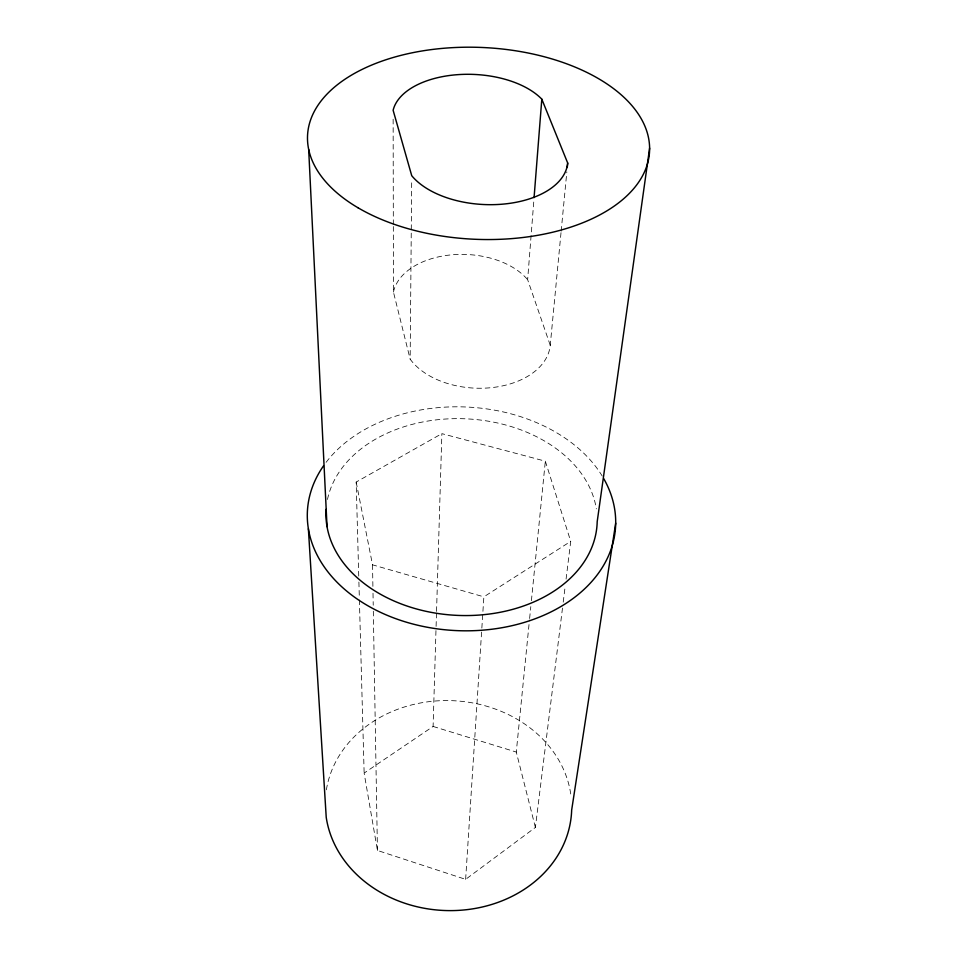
<?xml version="1.0" encoding="UTF-8"?>
<svg xmlns="http://www.w3.org/2000/svg" width="958" height="958" viewBox="0 0 958 958"><rect width="100%" height="100%" fill="white"/><g stroke="black" fill="none" stroke-linecap="round" stroke-linejoin="round"><path stroke-width="0.72" stroke-dasharray="4.79 3.59" d="M561.017 232.674L550.239 345.287A73.778 47.816 2.8 0 1 490.831 387.715A73.778 47.816 2.8 0 1 410.156 359.154L411.701 180.188M562.49 608.067L535.39 827.437L465.636 879.36L377.44 850.453L364.136 773.082L433.1 726.451L436.046 627.849M436.094 626.352L436.501 612.916M436.549 611.42L441.866 433.639L545.33 461.193L570.729 541.366L565.974 579.901M465.636 879.36L481.754 629.55M481.85 628.065L483.862 596.834L570.729 541.366M550.239 345.287L527.642 279.688L533.846 200.617M561.16 231.189L566.837 171.913M535.39 827.437L516.278 752.054L529.475 619.982M529.618 618.497L530.804 606.63M531.403 600.69L545.33 461.193M563.22 602.139L565.052 587.314M358.747 576.069L356.172 482.054L441.866 433.639M356.172 482.054L372.53 564.825L483.862 596.834M433.1 726.451L516.278 752.054M393.331 226.531L393.451 292.094L410.156 359.154M358.903 582.045L359.358 598.463M359.394 599.959L364.136 773.082M372.53 564.825L372.913 587.254M373.009 593.241L373.225 605.205M373.321 611.18L377.44 850.453M393.139 119.235L393.331 225.034M326.379 789.811A123.271 104.985 2.6 0 1 450.99 700.633A123.271 104.985 2.6 0 1 571.148 797.116M326.115 462.307A154.286 111.906 2.6 0 1 467.48 407.066A154.286 111.906 2.6 0 1 602.199 476.018M327.468 499.489A135.701 98.375 2.6 0 1 464.067 418.754A135.701 98.375 2.6 0 1 596.331 508.866M393.451 292.094A71.778 45.265 2.4 0 1 451.434 254.852A71.778 45.265 2.4 0 1 527.642 279.688"/><path stroke-width="1.44" d="M534.073 197.623L541.809 99.153A79.67 43.888 2.4 0 0 457.241 74.688A79.67 43.888 2.4 0 0 393.127 110.29L411.736 175.709A82.137 46.655 2.8 0 0 501.86 204.222A82.137 46.655 2.8 0 0 567.687 163.028L541.809 99.153M567.256 167.47L567.687 163.028M649.62 148.131L597.193 521.703A135.701 98.375 2.6 0 1 457.098 615.371A135.701 98.375 2.6 0 1 326.103 509.369M615.695 523.128L571.663 810.097A123.271 104.985 2.6 0 1 454.523 910.555A123.271 104.985 2.6 0 1 326.223 817.318L308.38 528.792M308.68 149.484L327.037 526.661M603.696 478.557A154.286 111.906 2.6 0 1 456.451 630.604A154.286 111.906 2.6 0 1 323.505 465.875M357.969 207.742A171.195 95.968 2.6 0 0 643.932 173.075A171.195 95.968 2.6 0 0 433.734 49.301A171.195 95.968 2.6 0 0 357.969 207.742"/></g></svg>
